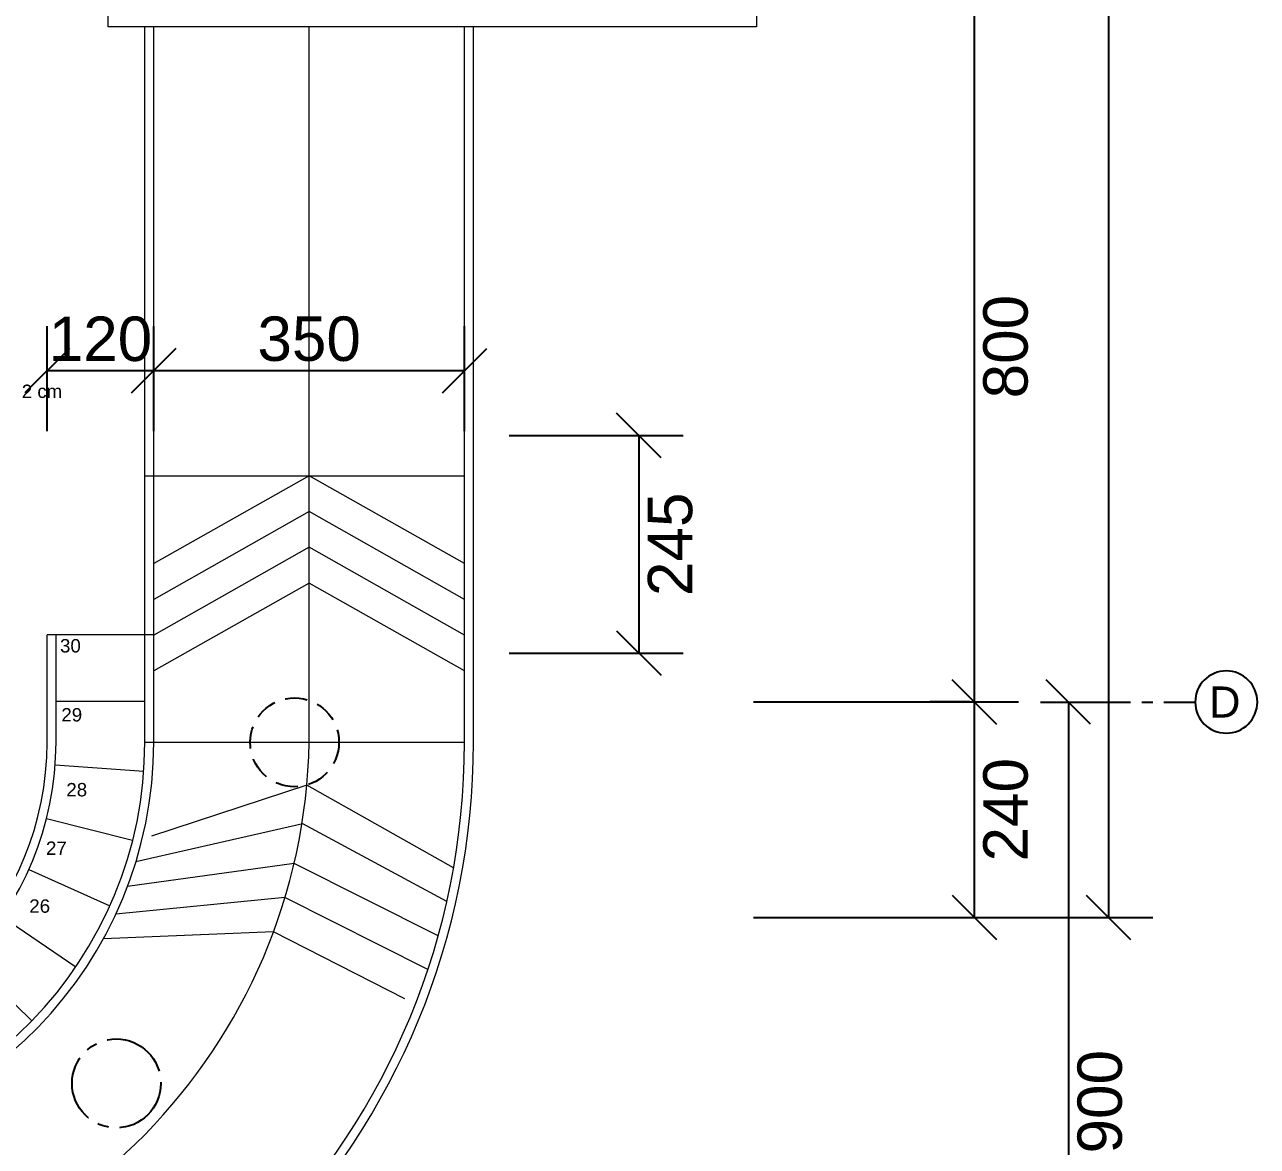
# Model space of a CAD drawing. Header units: inches. Extents: x 249 to 1192, y -18 to 440.
# Drawn here: x 805.8 to 819.68, y 189.37 to 202 of the extents above; entities that cross this region are included whole.
import ezdxf
from ezdxf.enums import TextEntityAlignment as Align

# ---------------------------------------------------------------- set-up
doc = ezdxf.new("R2010")
doc.units = ezdxf.units.IN
doc.header["$MEASUREMENT"] = 0
doc.linetypes.add('CENTER2', pattern=[1.125, 0.75, -0.125, 0.125, -0.125])
doc.linetypes.add('HIDDEN', pattern=[0.375, 0.25, -0.125])
doc.layers.add('AS', color=15, linetype='CENTER2')
for name, color, linetype, lineweight in [('DIMENSI', 85, 'Continuous', 20), ('DINDING', 6, 'Continuous', 0), ('TEXT (KET. RUANG)', 7, 'Continuous', 5), ('TEXT (KETERANGAN)', 7, 'Continuous', 25)]:
    doc.layers.add(name, color=color, linetype=linetype, lineweight=lineweight)
doc.styles.add('S', font='SIMPLEX', dxfattribs={"width": 1.1})
doc.styles.get("Standard").update_dxf_attribs({"font": 'arial.ttf'})
doc.dimstyles.new('UK. GDG PERTEMUAN', dxfattribs={"dimtxt": 0.5, "dimasz": 0.5, "dimexe": 0.5, "dimexo": 0.05, "dimgap": 0.1, "dimtad": 2, "dimdec": 0, "dimlfac": 100, "dimzin": 0, "dimdsep": 46, "dimtxsty": 'Standard', "dimblk": 'OBLIQUE', "dimcen": 0.09, "dimclrd": 8, "dimclre": 256, "dimclrt": 256, "dimadec": 0, "dimazin": 0, "dimtfac": 1, "dimtdec": 0, "dimtofl": 0, "dimtmove": 0, "dimatfit": 3, "dimldrblk": 'OBLIQUE', "dimfxl": 0, "dimtolj": 1, "dimtzin": 0, "dimarcsym": 0})

# ---------------------------------------------------------------- blocks, each defined once
blk = doc.blocks.new('LANTAI 2')
at = {"layer": 'AS', "linetype": 'HIDDEN'}
blk.add_circle((732.558, 177.786), 0.5, dxfattribs=at)
at = {"layer": 'AS'}
blk.add_circle((730.552, 173.946), 0.5, dxfattribs=at)
at = {"layer": 'DINDING'}
for points in [[(737.758, 186.189), (737.758, 185.839), (730.458, 185.839), (730.458, 186.189)], [(730.872, 180.786), (734.472, 180.786)], [(734.472, 179.797), (732.722, 180.786), (730.972, 179.797)], [(734.472, 179.394), (732.722, 180.384), (730.972, 179.394)], [(734.472, 178.992), (732.722, 179.981), (730.972, 178.992)], [(734.472, 178.59), (732.722, 179.579), (730.972, 178.59)], [(730.972, 178.996), (729.772, 178.996)], [(730.872, 178.246), (729.872, 178.246)], [(730.872, 177.786), (734.472, 177.786)], [(729.863, 177.532), (730.86, 177.459)], [(734.348, 176.371), (732.696, 177.305), (730.946, 176.729)], [(729.766, 176.929), (730.735, 176.685)], [(734.272, 175.994), (732.653, 176.867), (730.771, 176.439)], [(734.174, 175.609), (732.552, 176.422), (730.676, 176.162)], [(729.566, 176.353), (730.478, 175.944)], [(734.058, 175.229), (732.45, 176.04), (730.545, 175.85)], [(729.268, 175.82), (730.096, 175.259)], [(733.801, 174.897), (732.32, 175.651), (730.406, 175.574)], [(728.883, 175.347), (729.6, 174.651)]]:
    blk.add_lwpolyline(points, dxfattribs=at)
for points in [[(726.498, 173.288, 0.406069), (730.872, 177.786), (730.872, 185.839)], [(726.498, 171.438, 0.398259), (732.722, 177.786), (732.722, 185.839)], [(726.501, 173.188, 0.406069), (730.972, 177.786), (730.972, 185.839)], [(726.598, 169.689, 0.406069), (734.472, 177.786), (734.472, 185.839)], [(726.601, 169.589, 0.406069), (734.572, 177.786), (734.572, 185.839)], [(726.467, 174.387, 0.406069), (729.772, 177.786), (729.772, 178.996)], [(726.47, 174.287, 0.406069), (729.872, 177.786), (729.872, 178.996)]]:
    blk.add_lwpolyline(points, format="xyb", dxfattribs=at)
at = {"layer": 'TEXT (KET. RUANG)'}
for s, p in [('30', (729.917, 178.797)), ('29', (729.932, 178.02)), ('28', (729.988, 177.177)), ('27', (729.759, 176.518)), ('26', (729.571, 175.867))]:
    blk.add_text(s, height=0.1507, dxfattribs=at).set_placement(p)
at = {"layer": 'TEXT (KET. RUANG)', "insert": (727.572, 181.812), "char_height": 0.15, "width": 2.50139, "attachment_point": 1}
blk.add_mtext('GUTTER 10 cm T = 2 cm', dxfattribs=at)
blk = doc.blocks.new('_Oblique')
at = {"color": 0, "linetype": 'ByBlock', "lineweight": -2}
blk.add_line((-0.5, -0.5), (0.5, 0.5), dxfattribs=at)
blk = doc.blocks.new('*D199')
at = {"layer": 'DEFPOINTS', "color": 0}
for p in [(814.386, 202.374), (813.952, 194.374), (816.489, 194.374)]:
    blk.add_point(p, dxfattribs=at)
at = {"layer": 'DIMENSI', "lineweight": -2}
for p, q in [((814.436, 202.374), (816.989, 202.374)), ((814.002, 194.374), (816.989, 194.374))]:
    blk.add_line(p, q, dxfattribs=at)
at = {"layer": 'DIMENSI', "color": 8, "lineweight": -2}
blk.add_line((816.489, 202.374), (816.489, 194.374), dxfattribs=at)
at = {"layer": 'DIMENSI', "color": 8, "lineweight": -2, "xscale": 0.5, "yscale": 0.5, "zscale": 0.5}
for p, rotation in [((816.489, 202.374), 90), ((816.489, 194.374), 270)]:
    blk.add_blockref('_Oblique', p, dxfattribs=dict(at, rotation=rotation))
at = {"layer": 'DIMENSI', "insert": (816.844, 198.374), "char_height": 0.5, "attachment_point": 5, "rotation": 90}
blk.add_mtext('\\A1;800', dxfattribs=at)
blk = doc.blocks.new('*D200')
at = {"layer": 'DEFPOINTS', "color": 0}
for p in [(816.489, 194.374), (813.952, 191.949), (816.489, 191.949)]:
    blk.add_point(p, dxfattribs=at)
at = {"layer": 'DIMENSI', "lineweight": -2}
for p, q in [((816.439, 194.374), (815.989, 194.374)), ((814.002, 191.949), (816.989, 191.949))]:
    blk.add_line(p, q, dxfattribs=at)
at = {"layer": 'DIMENSI', "color": 8, "lineweight": -2}
blk.add_line((816.489, 194.374), (816.489, 191.949), dxfattribs=at)
at = {"layer": 'DIMENSI', "color": 8, "lineweight": -2, "xscale": 0.5, "yscale": 0.5, "zscale": 0.5}
for p, rotation in [((816.489, 194.374), 90), ((816.489, 191.949), 270)]:
    blk.add_blockref('_Oblique', p, dxfattribs=dict(at, rotation=rotation))
at = {"layer": 'DIMENSI', "insert": (816.844, 193.161), "char_height": 0.5, "attachment_point": 5, "rotation": 90}
blk.add_mtext('\\A1;240', dxfattribs=at)
blk = doc.blocks.new('NAV')
blk.add_circle((0, -0.4), 0.35)
at = {"style": 'S', "width": 0.75, "flags": 4}
blk.add_attdef('AV', text='', height=0.3, dxfattribs=at).set_placement((0, -0.4), align=Align.MIDDLE)
blk = doc.blocks.new('*D210')
at = {"layer": 'DEFPOINTS', "color": 0}
for p in [(810.75, 198.104), (807.25, 197.374), (810.75, 197.374)]:
    blk.add_point(p, dxfattribs=at)
at = {"layer": 'DIMENSI', "lineweight": -2}
for p, q in [((807.25, 197.424), (807.25, 198.604)), ((810.75, 197.424), (810.75, 198.604))]:
    blk.add_line(p, q, dxfattribs=at)
at = {"layer": 'DIMENSI', "color": 8, "lineweight": -2}
blk.add_line((807.25, 198.104), (810.75, 198.104), dxfattribs=at)
at = {"layer": 'DIMENSI', "color": 8, "lineweight": -2, "xscale": 0.5, "yscale": 0.5, "zscale": 0.5, "rotation": 180}
blk.add_blockref('_Oblique', (807.25, 198.104), dxfattribs=at)
at = {"layer": 'DIMENSI', "color": 8, "lineweight": -2, "xscale": 0.5, "yscale": 0.5, "zscale": 0.5}
blk.add_blockref('_Oblique', (810.75, 198.104), dxfattribs=at)
at = {"layer": 'DIMENSI', "insert": (809, 198.46), "char_height": 0.5, "attachment_point": 5}
blk.add_mtext('\\A1;350', dxfattribs=at)
blk = doc.blocks.new('*D211')
at = {"layer": 'DEFPOINTS', "color": 0}
for p in [(811.204, 197.374), (811.204, 194.924), (812.712, 194.924)]:
    blk.add_point(p, dxfattribs=at)
at = {"layer": 'DIMENSI', "lineweight": -2}
for p, q in [((811.254, 197.374), (813.212, 197.374)), ((811.254, 194.924), (813.212, 194.924))]:
    blk.add_line(p, q, dxfattribs=at)
at = {"layer": 'DIMENSI', "color": 8, "lineweight": -2}
blk.add_line((812.712, 197.374), (812.712, 194.924), dxfattribs=at)
at = {"layer": 'DIMENSI', "color": 8, "lineweight": -2, "xscale": 0.5, "yscale": 0.5, "zscale": 0.5}
for p, rotation in [((812.712, 197.374), 90), ((812.712, 194.924), 270)]:
    blk.add_blockref('_Oblique', p, dxfattribs=dict(at, rotation=rotation))
at = {"layer": 'DIMENSI', "insert": (813.067, 196.149), "char_height": 0.5, "attachment_point": 5, "rotation": 90}
blk.add_mtext('\\A1;245', dxfattribs=at)
blk = doc.blocks.new('*D214')
at = {"layer": 'DEFPOINTS', "color": 0}
for p in [(807.25, 198.104), (806.05, 197.374), (807.25, 197.374)]:
    blk.add_point(p, dxfattribs=at)
at = {"layer": 'DIMENSI', "lineweight": -2}
for p, q in [((806.05, 197.424), (806.05, 198.604)), ((807.25, 197.424), (807.25, 198.604))]:
    blk.add_line(p, q, dxfattribs=at)
at = {"layer": 'DIMENSI', "color": 8, "lineweight": -2}
blk.add_line((806.05, 198.104), (807.25, 198.104), dxfattribs=at)
at = {"layer": 'DIMENSI', "color": 8, "lineweight": -2, "xscale": 0.5, "yscale": 0.5, "zscale": 0.5, "rotation": 180}
blk.add_blockref('_Oblique', (806.05, 198.104), dxfattribs=at)
at = {"layer": 'DIMENSI', "color": 8, "lineweight": -2, "xscale": 0.5, "yscale": 0.5, "zscale": 0.5}
blk.add_blockref('_Oblique', (807.25, 198.104), dxfattribs=at)
at = {"layer": 'DIMENSI', "insert": (806.65, 198.459), "char_height": 0.5, "attachment_point": 5}
blk.add_mtext('\\A1;120', dxfattribs=at)
blk = doc.blocks.new('*D219')
at = {"layer": 'DEFPOINTS', "color": 0}
for p in [(815.763, 221.374), (815.713, 191.949), (817.999, 191.949)]:
    blk.add_point(p, dxfattribs=at)
at = {"layer": 'DIMENSI', "lineweight": -2}
for p, q in [((815.813, 221.374), (818.499, 221.374)), ((815.763, 191.949), (818.499, 191.949))]:
    blk.add_line(p, q, dxfattribs=at)
at = {"layer": 'DIMENSI', "color": 8, "lineweight": -2}
blk.add_line((817.999, 221.374), (817.999, 191.949), dxfattribs=at)
at = {"layer": 'DIMENSI', "color": 8, "lineweight": -2, "xscale": 0.5, "yscale": 0.5, "zscale": 0.5}
for p, rotation in [((817.999, 221.374), 90), ((817.999, 191.949), 270)]:
    blk.add_blockref('_Oblique', p, dxfattribs=dict(at, rotation=rotation))
at = {"layer": 'DIMENSI', "insert": (818.355, 206.661), "char_height": 0.5, "attachment_point": 5, "rotation": 90}
blk.add_mtext('\\A1;2790', dxfattribs=at)
blk = doc.blocks.new('*D220')
at = {"layer": 'DEFPOINTS', "color": 0}
for p in [(817.184, 194.373), (817.184, 185.374), (817.549, 185.374)]:
    blk.add_point(p, dxfattribs=at)
at = {"layer": 'DIMENSI', "lineweight": -2}
for p, q in [((817.234, 194.373), (818.049, 194.373)), ((817.234, 185.374), (818.049, 185.374))]:
    blk.add_line(p, q, dxfattribs=at)
at = {"layer": 'DIMENSI', "color": 8, "lineweight": -2}
blk.add_line((817.549, 194.373), (817.549, 185.374), dxfattribs=at)
at = {"layer": 'DIMENSI', "color": 8, "lineweight": -2, "xscale": 0.5, "yscale": 0.5, "zscale": 0.5}
for p, rotation in [((817.549, 194.373), 90), ((817.549, 185.374), 270)]:
    blk.add_blockref('_Oblique', p, dxfattribs=dict(at, rotation=rotation))
at = {"layer": 'DIMENSI', "insert": (817.905, 189.874), "char_height": 0.5, "attachment_point": 5, "rotation": 90}
blk.add_mtext('\\A1;900', dxfattribs=at)

msp = doc.modelspace()

# ---------------------------------------------------------------- linework, layer by layer
at = {"layer": 'AS'}
msp.add_lwpolyline([(817.4995, 194.3735), (818.9768, 194.3735)], dxfattribs=at)

# ---------------------------------------------------------------- block references
msp.add_blockref('LANTAI 2', (76.2777, 16.1343))
at = {"layer": 'TEXT (KETERANGAN)'}
ref = msp.add_blockref('NAV', (819.3268, 194.7735), dxfattribs=dict(at, xscale=-1))
ref.add_attrib('AV', 'D', dxfattribs={"layer": '0', "height": 0.35, "flags": 4}).set_placement((819.3103, 194.3735), align=Align.MIDDLE)

# ---------------------------------------------------------------- dimensions: what is measured, and where the dimension line sits
at = {"layer": 'DIMENSI'}
dim = msp.add_linear_dim(base=(817.9995, 191.9485), p1=(815.7626, 221.374), p2=(815.7126, 191.9485), angle=90, text='2790', dimstyle='UK. GDG PERTEMUAN', dxfattribs=at)
dim.commit()
dim.dimension.update_dxf_attribs({"geometry": '*D219', "text_midpoint": (818.3548, 206.6613)})
dim = msp.add_linear_dim(base=(817.5495, 185.374), p1=(817.1845, 194.373), p2=(817.1845, 185.374), angle=90, dimstyle='UK. GDG PERTEMUAN', dxfattribs=at)
dim.commit()
dim.dimension.update_dxf_attribs({"geometry": '*D220', "text_midpoint": (817.9048, 189.8735)})

# ---------------------------------------------------------------- next in the draw order: dimensions: what is measured, and where the dimension line sits
for base, p1, p2, picture, middle in [((816.4892, 194.3735), (814.3858, 202.3735), (813.9515, 194.3735), '*D199', (816.8445, 198.3735)), ((812.7115, 194.9235), (811.2039, 197.3735), (811.2039, 194.9235), '*D211', (813.0668, 196.1485))]:
    dim = msp.add_linear_dim(base=base, p1=p1, p2=p2, angle=90, dimstyle='UK. GDG PERTEMUAN', dxfattribs=at)
    dim.commit()
    dim.dimension.update_dxf_attribs({"geometry": picture, "text_midpoint": middle})
dim = msp.add_linear_dim(base=(807.25, 198.1041), p1=(806.05, 197.3735), p2=(807.25, 197.3735), dimstyle='UK. GDG PERTEMUAN', dxfattribs=at)
dim.commit()
dim.dimension.update_dxf_attribs({"geometry": '*D214', "text_midpoint": (806.65, 198.1041), "dimtype": 160})
dim = msp.add_linear_dim(base=(810.75, 198.1041), p1=(807.25, 197.3735), p2=(810.75, 197.3735), dimstyle='UK. GDG PERTEMUAN', dxfattribs=at)
dim.commit()
dim.dimension.update_dxf_attribs({"geometry": '*D210', "text_midpoint": (809, 198.4596)})
dim = msp.add_linear_dim(base=(816.4892, 191.9485), p1=(816.4892, 194.3735), p2=(813.9515, 191.9485), angle=90, text='240', dimstyle='UK. GDG PERTEMUAN', dxfattribs=at)
dim.commit()
dim.dimension.update_dxf_attribs({"geometry": '*D200', "text_midpoint": (816.8445, 193.161)})

doc.saveas('drawing.dxf')
